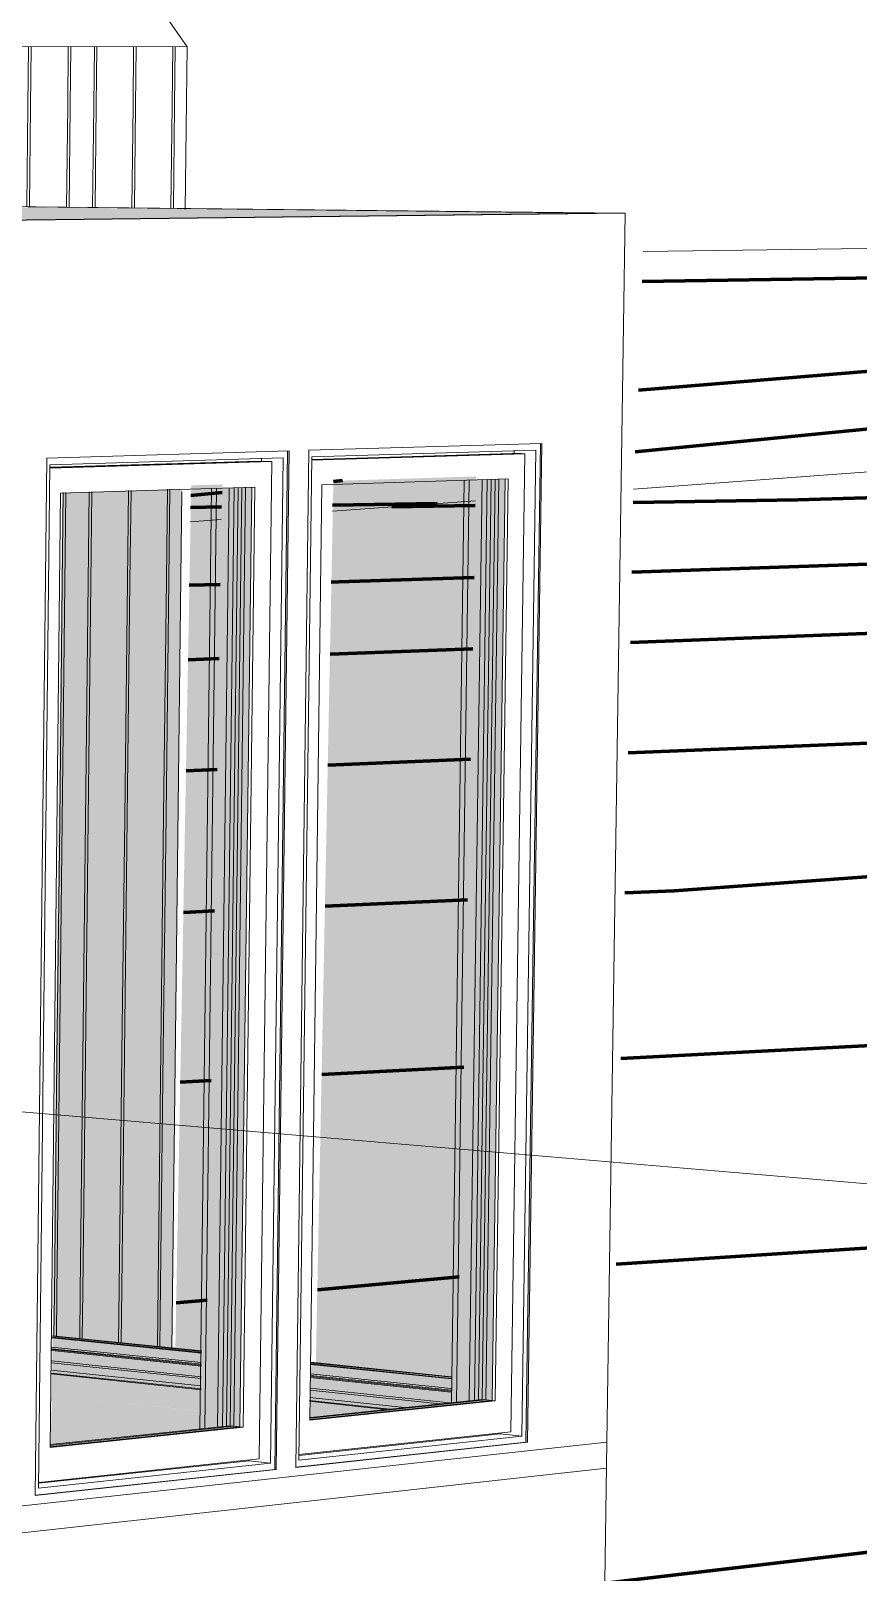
# Model space of a CAD drawing. Header units: inches. Extents: x 5690 to 5695, y -585 to 907.
# Drawn here: x 5693.245 to 5693.3246, y -584.3104 to -584.1623 of the extents above; entities that cross this region are included whole.
import ezdxf

# ---------------------------------------------------------------- set-up
doc = ezdxf.new("R2010")
doc.units = ezdxf.units.IN
doc.header["$MEASUREMENT"] = 0
for name, color, linetype, lineweight in [('A-FLOR', 192, 'Continuous', 13), ('A-GLAZ-2', 151, 'Continuous', 9), ('A-WALL', 113, 'Continuous', 13), ('A-WALL-PATT-1', 111, 'Continuous', 9), ('C-TOPO', 7, 'Continuous', 9), ('C-TOPO-MAJR', 7, 'Continuous', 70), ('G-ANNO-SYMB-1', 111, 'Continuous', 9), ('I-WALL', 2, 'Continuous', 13), ('I-WALL-1', 2, 'Continuous', 9)]:
    doc.layers.add(name, color=color, linetype=linetype, lineweight=lineweight)
doc.layers.add('A-GLAZ-1', color=151, linetype='Continuous', lineweight=13, transparency=0.75)

# ---------------------------------------------------------------- blocks, each defined once
blk = doc.blocks.new('FP_93-3D View 1 Copy 1 Copy 1')
at = {"layer": 'A-WALL-PATT-1'}
for p, q in [((-4883.34437, -584.16977), (-4883.34435, -584.16435)), ((-4883.3441, -584.16977), (-4883.34407, -584.16436)), ((-4883.33977, -584.16976), (-4883.33974, -584.1637)), ((-4883.3395, -584.16976), (-4883.33947, -584.1637)), ((-4883.33548, -584.16975), (-4883.33544, -584.16371)), ((-4883.3352, -584.16975), (-4883.33517, -584.16371)), ((-4883.33266, -584.16974), (-4883.33262, -584.16371)), ((-4883.33239, -584.16974), (-4883.33235, -584.16372)), ((-4883.32841, -584.16973), (-4883.32837, -584.16372)), ((-4883.32814, -584.16973), (-4883.3281, -584.16372)), ((-4883.32562, -584.16972), (-4883.32558, -584.16373)), ((-4883.32535, -584.16972), (-4883.32531, -584.16373)), ((-4883.32141, -584.16971), (-4883.32137, -584.16374)), ((-4883.32115, -584.16971), (-4883.32111, -584.16374)), ((-4883.31724, -584.1697), (-4883.31719, -584.16374)), ((-4883.31697, -584.1697), (-4883.31693, -584.16374)), ((-4883.31308, -584.16969), (-4883.31304, -584.16375)), ((-4883.31282, -584.16969), (-4883.31278, -584.16375)), ((-4883.31036, -584.16968), (-4883.31031, -584.16376)), ((-4883.3101, -584.16968), (-4883.31005, -584.16376)), ((-4883.30764, -584.16967), (-4883.3076, -584.16376)), ((-4883.30738, -584.16967), (-4883.30734, -584.16376)), ((-4883.30329, -584.16966), (-4883.30324, -584.16377)), ((-4883.30303, -584.16966), (-4883.30298, -584.16377)), ((-4883.29923, -584.16965), (-4883.29918, -584.16378)), ((-4883.29897, -584.16965), (-4883.29892, -584.16378)), ((-4883.29656, -584.16964), (-4883.29651, -584.16378)), ((-4883.2963, -584.16964), (-4883.29625, -584.16378)), ((-4883.29253, -584.16963), (-4883.29248, -584.16379)), ((-4883.29228, -584.16963), (-4883.29223, -584.16379)), ((-4883.28989, -584.16962), (-4883.28984, -584.16379)), ((-4883.28964, -584.16962), (-4883.28959, -584.16379)), ((-4883.28591, -584.16961), (-4883.28586, -584.1638)), ((-4883.28566, -584.16961), (-4883.2856, -584.1638)), ((-4883.28195, -584.1696), (-4883.2819, -584.16381)), ((-4883.2817, -584.1696), (-4883.28165, -584.16381)), ((-4883.27802, -584.16959), (-4883.27796, -584.16382)), ((-4883.27777, -584.16959), (-4883.27771, -584.16382)), ((-4883.27544, -584.16959), (-4883.27538, -584.16382)), ((-4883.27519, -584.16958), (-4883.27513, -584.16382)), ((-4883.27287, -584.16958), (-4883.27281, -584.16382)), ((-4883.27262, -584.16958), (-4883.27256, -584.16383)), ((-4883.26874, -584.16957), (-4883.26868, -584.16383)), ((-4883.26849, -584.16957), (-4883.26843, -584.16383)), ((-4883.26489, -584.16956), (-4883.26482, -584.16384)), ((-4883.26464, -584.16956), (-4883.26458, -584.16384)), ((-4883.26236, -584.16955), (-4883.2623, -584.16384)), ((-4883.26211, -584.16955), (-4883.26205, -584.16384)), ((-4883.25854, -584.16954), (-4883.25848, -584.16385)), ((-4883.2583, -584.16954), (-4883.25824, -584.16385)), ((-4883.25604, -584.16953), (-4883.25597, -584.16386)), ((-4883.2558, -584.16953), (-4883.25573, -584.16386)), ((-4883.34443, -584.18001), (-4883.34437, -584.16977)), ((-4883.34437, -584.16977), (-4883.34437, -584.16977)), ((-4883.34415, -584.18), (-4883.3441, -584.16977)), ((-4883.3441, -584.16977), (-4883.3441, -584.16977)), ((-4883.33983, -584.17996), (-4883.33977, -584.16976)), ((-4883.33977, -584.16976), (-4883.33977, -584.16976)), ((-4883.33955, -584.17996), (-4883.3395, -584.16976)), ((-4883.3395, -584.16976), (-4883.3395, -584.16976)), ((-4883.33554, -584.17992), (-4883.33548, -584.16975)), ((-4883.33548, -584.16975), (-4883.33548, -584.16975)), ((-4883.33526, -584.17991), (-4883.3352, -584.16975)), ((-4883.3352, -584.16975), (-4883.3352, -584.16975)), ((-4883.33272, -584.17989), (-4883.33266, -584.16974)), ((-4883.33266, -584.16974), (-4883.33266, -584.16974)), ((-4883.33245, -584.17988), (-4883.33239, -584.16974)), ((-4883.33239, -584.16974), (-4883.33239, -584.16974)), ((-4883.32847, -584.17984), (-4883.32841, -584.16973)), ((-4883.32841, -584.16973), (-4883.32841, -584.16973)), ((-4883.3282, -584.17984), (-4883.32814, -584.16973)), ((-4883.32814, -584.16973), (-4883.32814, -584.16973)), ((-4883.32569, -584.17981), (-4883.32562, -584.16972)), ((-4883.32562, -584.16972), (-4883.32562, -584.16972)), ((-4883.32542, -584.17981), (-4883.32535, -584.16972)), ((-4883.32535, -584.16972), (-4883.32535, -584.16972)), ((-4883.32148, -584.17977), (-4883.32141, -584.16971)), ((-4883.32141, -584.16971), (-4883.32141, -584.16971)), ((-4883.32122, -584.17977), (-4883.32115, -584.16971)), ((-4883.32115, -584.16971), (-4883.32115, -584.16971)), ((-4883.31731, -584.17973), (-4883.31724, -584.1697)), ((-4883.31724, -584.1697), (-4883.31724, -584.1697)), ((-4883.31704, -584.17973), (-4883.31697, -584.1697)), ((-4883.31697, -584.1697), (-4883.31697, -584.1697)), ((-4883.31316, -584.17969), (-4883.31308, -584.16969)), ((-4883.31308, -584.16969), (-4883.31308, -584.16969)), ((-4883.31289, -584.17968), (-4883.31282, -584.16969)), ((-4883.31282, -584.16969), (-4883.31282, -584.16969)), ((-4883.31043, -584.17966), (-4883.31036, -584.16968)), ((-4883.31036, -584.16968), (-4883.31036, -584.16968)), ((-4883.31017, -584.17966), (-4883.3101, -584.16968)), ((-4883.3101, -584.16968), (-4883.3101, -584.16968)), ((-4883.30772, -584.17963), (-4883.30764, -584.16967)), ((-4883.30764, -584.16967), (-4883.30764, -584.16967)), ((-4883.30746, -584.17963), (-4883.30738, -584.16967)), ((-4883.30738, -584.16967), (-4883.30738, -584.16967)), ((-4883.30337, -584.17959), (-4883.30329, -584.16966)), ((-4883.30329, -584.16966), (-4883.30329, -584.16966)), ((-4883.30311, -584.17958), (-4883.30303, -584.16966)), ((-4883.30303, -584.16966), (-4883.30303, -584.16966)), ((-4883.29931, -584.17954), (-4883.29923, -584.16965)), ((-4883.29923, -584.16965), (-4883.29923, -584.16965)), ((-4883.29905, -584.17954), (-4883.29897, -584.16965)), ((-4883.29897, -584.16965), (-4883.29897, -584.16965)), ((-4883.29664, -584.17952), (-4883.29656, -584.16964)), ((-4883.29656, -584.16964), (-4883.29656, -584.16964)), ((-4883.29638, -584.17951), (-4883.2963, -584.16964)), ((-4883.2963, -584.16964), (-4883.2963, -584.16964)), ((-4883.29262, -584.17948), (-4883.29253, -584.16963)), ((-4883.29253, -584.16963), (-4883.29253, -584.16963)), ((-4883.29236, -584.17947), (-4883.29228, -584.16963)), ((-4883.29228, -584.16963), (-4883.29228, -584.16963)), ((-4883.28998, -584.17945), (-4883.28989, -584.16962)), ((-4883.28989, -584.16962), (-4883.28989, -584.16962)), ((-4883.28973, -584.17945), (-4883.28964, -584.16962)), ((-4883.28964, -584.16962), (-4883.28964, -584.16962)), ((-4883.286, -584.17941), (-4883.28591, -584.16961)), ((-4883.28591, -584.16961), (-4883.28591, -584.16961)), ((-4883.28575, -584.1794), (-4883.28566, -584.16961)), ((-4883.28566, -584.16961), (-4883.28566, -584.16961)), ((-4883.28205, -584.17937), (-4883.28195, -584.1696)), ((-4883.28195, -584.1696), (-4883.28195, -584.1696)), ((-4883.28179, -584.17936), (-4883.2817, -584.1696)), ((-4883.2817, -584.1696), (-4883.2817, -584.1696)), ((-4883.27811, -584.17933), (-4883.27802, -584.16959)), ((-4883.27802, -584.16959), (-4883.27802, -584.16959)), ((-4883.27786, -584.17932), (-4883.27777, -584.16959)), ((-4883.27777, -584.16959), (-4883.27777, -584.16959)), ((-4883.27553, -584.1793), (-4883.27544, -584.16959)), ((-4883.27544, -584.16959), (-4883.27544, -584.16959)), ((-4883.27528, -584.1793), (-4883.27519, -584.16958)), ((-4883.27519, -584.16958), (-4883.27519, -584.16958)), ((-4883.27296, -584.17927), (-4883.27287, -584.16958)), ((-4883.27287, -584.16958), (-4883.27287, -584.16958)), ((-4883.27272, -584.17927), (-4883.27262, -584.16958)), ((-4883.27262, -584.16958), (-4883.27262, -584.16958)), ((-4883.26884, -584.17923), (-4883.26874, -584.16957)), ((-4883.26874, -584.16957), (-4883.26874, -584.16957)), ((-4883.26859, -584.17923), (-4883.26849, -584.16957)), ((-4883.26849, -584.16957), (-4883.26849, -584.16957)), ((-4883.26499, -584.17921), (-4883.26489, -584.16956)), ((-4883.26489, -584.16956), (-4883.26489, -584.16956)), ((-4883.26475, -584.17921), (-4883.26464, -584.16956)), ((-4883.26464, -584.16956), (-4883.26464, -584.16956)), ((-4883.26246, -584.17917), (-4883.26236, -584.16955)), ((-4883.26236, -584.16955), (-4883.26236, -584.16955)), ((-4883.26222, -584.17916), (-4883.26211, -584.16955)), ((-4883.26211, -584.16955), (-4883.26211, -584.16955)), ((-4883.25865, -584.17924), (-4883.25854, -584.16954)), ((-4883.25854, -584.16954), (-4883.25854, -584.16954)), ((-4883.25841, -584.17925), (-4883.2583, -584.16954)), ((-4883.2583, -584.16954), (-4883.2583, -584.16954)), ((-4883.25615, -584.17927), (-4883.25604, -584.16953)), ((-4883.25604, -584.16953), (-4883.25604, -584.16953)), ((-4883.25591, -584.17927), (-4883.2558, -584.16953)), ((-4883.2558, -584.16953), (-4883.2558, -584.16953)), ((-4883.25906, -584.21544), (-4883.25896, -584.20669)), ((-4883.25881, -584.21543), (-4883.25872, -584.20669)), ((-4883.25656, -584.21534), (-4883.25646, -584.20661)), ((-4883.25632, -584.21533), (-4883.25622, -584.20661)), ((-4883.25931, -584.23827), (-4883.25906, -584.21544)), ((-4883.25907, -584.23826), (-4883.25881, -584.21543)), ((-4883.25906, -584.21544), (-4883.25906, -584.21544)), ((-4883.25881, -584.21543), (-4883.25881, -584.21543)), ((-4883.25682, -584.23813), (-4883.25656, -584.21534)), ((-4883.25658, -584.23812), (-4883.25632, -584.21533)), ((-4883.25656, -584.21534), (-4883.25656, -584.21534)), ((-4883.25632, -584.21533), (-4883.25632, -584.21533)), ((-4883.25957, -584.26104), (-4883.25931, -584.23827)), ((-4883.25932, -584.26102), (-4883.25907, -584.23826)), ((-4883.25931, -584.23827), (-4883.25931, -584.23827)), ((-4883.25907, -584.23826), (-4883.25907, -584.23826)), ((-4883.25708, -584.26085), (-4883.25682, -584.23813)), ((-4883.25684, -584.26083), (-4883.25658, -584.23812)), ((-4883.25682, -584.23813), (-4883.25682, -584.23813)), ((-4883.25658, -584.23812), (-4883.25658, -584.23812)), ((-4883.25982, -584.28373), (-4883.25957, -584.26104)), ((-4883.25958, -584.2837), (-4883.25932, -584.26102)), ((-4883.25957, -584.26104), (-4883.25957, -584.26104)), ((-4883.25932, -584.26102), (-4883.25932, -584.26102)), ((-4883.25733, -584.2835), (-4883.25708, -584.26085)), ((-4883.25709, -584.28347), (-4883.25684, -584.26083)), ((-4883.25708, -584.26085), (-4883.25708, -584.26085)), ((-4883.25684, -584.26083), (-4883.25684, -584.26083)), ((-4883.25986, -584.28772), (-4883.25982, -584.28373)), ((-4883.25982, -584.28373), (-4883.25982, -584.28373)), ((-4883.25962, -584.28775), (-4883.25958, -584.2837)), ((-4883.25958, -584.2837), (-4883.25958, -584.2837)), ((-4883.25738, -584.28798), (-4883.25733, -584.2835)), ((-4883.25733, -584.2835), (-4883.25733, -584.2835)), ((-4883.25714, -584.288), (-4883.25709, -584.28347)), ((-4883.25709, -584.28347), (-4883.25709, -584.28347))]:
    blk.add_line(p, q, dxfattribs=at)
blk = doc.blocks.new('FP_94-3D View 1 Copy 1 Copy 1')
at = {"layer": 'A-WALL-PATT-1'}
for p, q in [((-4883.25226, -584.16952), (-4883.2522, -584.16386)), ((-4883.25202, -584.16952), (-4883.25195, -584.16386)), ((-4883.24851, -584.16951), (-4883.24844, -584.16387)), ((-4883.24827, -584.16951), (-4883.2482, -584.16387)), ((-4883.25237, -584.1793), (-4883.25226, -584.16952)), ((-4883.25226, -584.16952), (-4883.25226, -584.16952)), ((-4883.25213, -584.17931), (-4883.25202, -584.16952)), ((-4883.25202, -584.16952), (-4883.25202, -584.16952)), ((-4883.24862, -584.17934), (-4883.24851, -584.16951)), ((-4883.24851, -584.16951), (-4883.24851, -584.16951)), ((-4883.24838, -584.17934), (-4883.24827, -584.16951)), ((-4883.24827, -584.16951), (-4883.24827, -584.16951)), ((-4883.25279, -584.21519), (-4883.25269, -584.20649)), ((-4883.25255, -584.21518), (-4883.25245, -584.20648)), ((-4883.24905, -584.21504), (-4883.24894, -584.20637)), ((-4883.24881, -584.21504), (-4883.24871, -584.20636)), ((-4883.25306, -584.23792), (-4883.25279, -584.21519)), ((-4883.25282, -584.2379), (-4883.25255, -584.21518)), ((-4883.25279, -584.21519), (-4883.25279, -584.21519)), ((-4883.25255, -584.21518), (-4883.25255, -584.21518)), ((-4883.24932, -584.2377), (-4883.24905, -584.21504)), ((-4883.24908, -584.23769), (-4883.24881, -584.21504)), ((-4883.24905, -584.21504), (-4883.24905, -584.21504)), ((-4883.24881, -584.21504), (-4883.24881, -584.21504)), ((-4883.25332, -584.26057), (-4883.25306, -584.23792)), ((-4883.25308, -584.26055), (-4883.25282, -584.2379)), ((-4883.25306, -584.23792), (-4883.25306, -584.23792)), ((-4883.25282, -584.2379), (-4883.25282, -584.2379)), ((-4883.24959, -584.26029), (-4883.24932, -584.2377)), ((-4883.24935, -584.26027), (-4883.24908, -584.23769)), ((-4883.24932, -584.2377), (-4883.24932, -584.2377)), ((-4883.24908, -584.23769), (-4883.24908, -584.23769)), ((-4883.25358, -584.28315), (-4883.25332, -584.26057)), ((-4883.25334, -584.28312), (-4883.25308, -584.26055)), ((-4883.25332, -584.26057), (-4883.25332, -584.26057)), ((-4883.25308, -584.26055), (-4883.25308, -584.26055)), ((-4883.24985, -584.2828), (-4883.24959, -584.26029)), ((-4883.24962, -584.28278), (-4883.24935, -584.26027)), ((-4883.24959, -584.26029), (-4883.24959, -584.26029)), ((-4883.24935, -584.26027), (-4883.24935, -584.26027)), ((-4883.24992, -584.28875), (-4883.24985, -584.2828)), ((-4883.24985, -584.2828), (-4883.24985, -584.2828)), ((-4883.24969, -584.28877), (-4883.24962, -584.28278)), ((-4883.24962, -584.28278), (-4883.24962, -584.28278)), ((-4883.25364, -584.28836), (-4883.25358, -584.28315)), ((-4883.25358, -584.28315), (-4883.25358, -584.28315)), ((-4883.2534, -584.28839), (-4883.25334, -584.28312)), ((-4883.25334, -584.28312), (-4883.25334, -584.28312))]:
    blk.add_line(p, q, dxfattribs=at)

msp = doc.modelspace()

# ---------------------------------------------------------------- hatches: boundary and pattern name
at = {"layer": 'A-FLOR'}
msp.add_hatch(color=256, dxfattribs=at).paths.add_polyline_path([(5693.16255, -584.18139), (5693.298, -584.17983), (5693.23937, -584.17922), (5693.16263, -584.18001), (5693.16259, -584.18065)], flags=0)
at = {"layer": 'A-GLAZ-1'}
for points in [[(5693.26187, -584.28924), (5693.26344, -584.20591), (5693.26045, -584.206), (5693.25892, -584.28893), (5693.26182, -584.28923)], [(5693.27184, -584.29577), (5693.28938, -584.29394), (5693.2894, -584.29222), (5693.29062, -584.20538), (5693.28669, -584.2055), (5693.28549, -584.29182), (5693.27199, -584.29042), (5693.27184, -584.29557)], [(5693.28601, -584.29173), (5693.28785, -584.20514), (5693.27412, -584.20557), (5693.27243, -584.29033), (5693.28595, -584.29172)], [(5693.24687, -584.29839), (5693.26513, -584.29647), (5693.26517, -584.29366), (5693.26624, -584.20617), (5693.26239, -584.20628), (5693.26142, -584.28933), (5693.24712, -584.28786), (5693.24705, -584.29344), (5693.26131, -584.29497), (5693.26125, -584.29668), (5693.24688, -584.29818), (5693.24687, -584.29836)], [(5693.25857, -584.28889), (5693.25956, -584.20633), (5693.24805, -584.2067), (5693.24714, -584.28771), (5693.25654, -584.28868)], [(5693.26146, -584.28934), (5693.26142, -584.28918), (5693.24713, -584.28776), (5693.24712, -584.28786), (5693.26142, -584.28933)], [(5693.28551, -584.29182), (5693.28552, -584.29167), (5693.27199, -584.29032), (5693.27199, -584.29042), (5693.28546, -584.29181)], [(5693.24694, -584.29819), (5693.26134, -584.29669), (5693.26134, -584.29498), (5693.24705, -584.29344), (5693.24694, -584.2981)]]:
    msp.add_hatch(color=256, dxfattribs=at).paths.add_polyline_path(points, flags=0)
at = {"layer": 'A-WALL'}
for points in [[(5693.29439, -584.17979), (5693.29395, -584.17976), (5693.29413, -584.17979)], [(5693.29929, -584.17985), (5693.29929, -584.17982), (5693.298, -584.17983)], [(5693.26863, -584.30057), (5693.26986, -584.20269), (5693.26972, -584.20269), (5693.26848, -584.30056)], [(5693.29278, -584.29796), (5693.29416, -584.20197), (5693.29402, -584.20198), (5693.29263, -584.29794)]]:
    msp.add_hatch(color=256, dxfattribs=at).paths.add_polyline_path(points, flags=0)

# ---------------------------------------------------------------- linework, layer by layer
at = {"layer": 'A-FLOR'}
for p in [(5693.23841, -584.30469), (5693.30017, -584.31359)]:
    msp.add_line(p, (5693.30041, -584.29794), dxfattribs=at)
at = {"layer": 'A-GLAZ-2'}
for p, q in [((5693.26972, -584.20269), (5693.26848, -584.30056)), ((5693.27203, -584.20326), (5693.29359, -584.20262)), ((5693.29251, -584.20296), (5693.27204, -584.20358)), ((5693.27205, -584.20356), (5693.29221, -584.20295)), ((5693.29221, -584.20295), (5693.27205, -584.20356)), ((5693.27207, -584.2035), (5693.29126, -584.20292)), ((5693.29251, -584.20296), (5693.29117, -584.29694)), ((5693.29126, -584.20292), (5693.29221, -584.20295)), ((5693.2915, -584.20292), (5693.2915, -584.20268)), ((5693.29221, -584.20295), (5693.29251, -584.20296)), ((5693.29223, -584.29736), (5693.29359, -584.20262)), ((5693.29402, -584.20198), (5693.29263, -584.29794)), ((5693.24685, -584.20402), (5693.24576, -584.30237)), ((5693.24685, -584.20402), (5693.26929, -584.20334)), ((5693.24686, -584.20432), (5693.26789, -584.20369)), ((5693.26789, -584.20369), (5693.24686, -584.20432)), ((5693.26819, -584.2037), (5693.24686, -584.20434)), ((5693.24688, -584.20426), (5693.26695, -584.20366)), ((5693.26695, -584.20366), (5693.26789, -584.20369)), ((5693.26819, -584.2037), (5693.26699, -584.29954)), ((5693.26719, -584.20365), (5693.2672, -584.2034)), ((5693.26789, -584.20369), (5693.26819, -584.2037)), ((5693.26806, -584.29997), (5693.26929, -584.20334)), ((5693.27203, -584.20326), (5693.27079, -584.29967)), ((5693.273, -584.20595), (5693.27184, -584.29584)), ((5693.273, -584.20595), (5693.29093, -584.20537)), ((5693.28669, -584.20552), (5693.28546, -584.29416)), ((5693.28718, -584.20551), (5693.28594, -584.29411)), ((5693.28594, -584.29411), (5693.28718, -584.20551)), ((5693.28717, -584.29398), (5693.28841, -584.20546)), ((5693.28767, -584.29393), (5693.28891, -584.20544)), ((5693.28806, -584.29388), (5693.2893, -584.20543)), ((5693.28968, -584.20541), (5693.28843, -584.29384)), ((5693.28878, -584.29387), (5693.29003, -584.2054)), ((5693.28938, -584.29394), (5693.29063, -584.20538)), ((5693.28938, -584.29394), (5693.29063, -584.20538)), ((5693.29063, -584.20538), (5693.28938, -584.29394)), ((5693.28967, -584.29397), (5693.29093, -584.20537)), ((5693.24789, -584.20676), (5693.24687, -584.29845)), ((5693.24789, -584.20676), (5693.26656, -584.20616)), ((5693.26239, -584.2063), (5693.26129, -584.29669)), ((5693.26288, -584.20629), (5693.26177, -584.29664)), ((5693.26177, -584.29664), (5693.26288, -584.20629)), ((5693.26298, -584.29651), (5693.26409, -584.20625)), ((5693.26346, -584.29646), (5693.26457, -584.20623)), ((5693.26384, -584.29641), (5693.26495, -584.20621)), ((5693.26531, -584.2062), (5693.26419, -584.29637)), ((5693.26454, -584.29641), (5693.26566, -584.20618)), ((5693.26513, -584.29647), (5693.26626, -584.20617)), ((5693.26513, -584.29647), (5693.26626, -584.20617)), ((5693.26626, -584.20617), (5693.26513, -584.29647)), ((5693.26543, -584.29651), (5693.26656, -584.20616)), ((5693.26142, -584.29045), (5693.24705, -584.28896)), ((5693.24706, -584.2888), (5693.26141, -584.29029)), ((5693.24708, -584.28791), (5693.26143, -584.28939)), ((5693.26143, -584.28933), (5693.24709, -584.28785)), ((5693.26143, -584.28918), (5693.2471, -584.28771)), ((5693.26143, -584.28923), (5693.2471, -584.28775)), ((5693.26143, -584.28923), (5693.2471, -584.28775)), ((5693.2471, -584.28775), (5693.26143, -584.28923)), ((5693.2614, -584.29184), (5693.24701, -584.29033)), ((5693.2614, -584.29165), (5693.24703, -584.29014)), ((5693.26141, -584.29055), (5693.24704, -584.28905)), ((5693.26142, -584.29063), (5693.24704, -584.28913)), ((5693.28546, -584.29181), (5693.27195, -584.29042)), ((5693.28546, -584.29166), (5693.27196, -584.29027)), ((5693.28546, -584.29171), (5693.27196, -584.29032)), ((5693.28546, -584.29171), (5693.27196, -584.29032)), ((5693.27196, -584.29032), (5693.28546, -584.29171)), ((5693.24697, -584.2913), (5693.2614, -584.29283)), ((5693.2614, -584.29283), (5693.24697, -584.2913)), ((5693.24697, -584.29138), (5693.26141, -584.29292)), ((5693.26138, -584.29253), (5693.24699, -584.29101)), ((5693.28544, -584.29313), (5693.27189, -584.29172)), ((5693.28544, -584.29305), (5693.2719, -584.29164)), ((5693.28544, -584.29296), (5693.27191, -584.29155)), ((5693.27192, -584.29139), (5693.28544, -584.29279)), ((5693.27194, -584.29048), (5693.28546, -584.29187)), ((5693.28435, -584.29426), (5693.27186, -584.29294)), ((5693.28528, -584.29416), (5693.27188, -584.29275)), ((5693.27183, -584.29394), (5693.27953, -584.29476)), ((5693.27953, -584.29476), (5693.27183, -584.29394)), ((5693.27183, -584.29402), (5693.27912, -584.2948)), ((5693.27184, -584.29584), (5693.28967, -584.29397)), ((5693.28097, -584.29461), (5693.27185, -584.29364)), ((5693.27188, -584.29577), (5693.28938, -584.29394)), ((5693.27188, -584.29577), (5693.28938, -584.29394)), ((5693.28938, -584.29394), (5693.27188, -584.29577)), ((5693.27189, -584.29564), (5693.28878, -584.29387)), ((5693.28843, -584.29384), (5693.2719, -584.29557)), ((5693.28843, -584.29384), (5693.28938, -584.29394)), ((5693.28878, -584.29387), (5693.28938, -584.29394)), ((5693.28967, -584.29397), (5693.28938, -584.29394)), ((5693.26419, -584.29637), (5693.24689, -584.29818)), ((5693.26419, -584.29637), (5693.26513, -584.29647)), ((5693.24687, -584.29845), (5693.26543, -584.29651)), ((5693.24688, -584.29826), (5693.26454, -584.29641)), ((5693.24688, -584.29839), (5693.26513, -584.29647)), ((5693.24688, -584.29839), (5693.26513, -584.29647)), ((5693.26513, -584.29647), (5693.24688, -584.29839)), ((5693.26454, -584.29641), (5693.26513, -584.29647)), ((5693.26543, -584.29651), (5693.26513, -584.29647)), ((5693.27079, -584.29967), (5693.29223, -584.29736)), ((5693.29117, -584.29694), (5693.27081, -584.29912)), ((5693.27084, -584.29921), (5693.29016, -584.29714)), ((5693.29016, -584.29714), (5693.29016, -584.29705)), ((5693.29223, -584.29736), (5693.29016, -584.29714)), ((5693.29263, -584.29794), (5693.27051, -584.30034)), ((5693.26848, -584.30056), (5693.24546, -584.30305)), ((5693.24576, -584.30237), (5693.26806, -584.29997)), ((5693.26699, -584.29954), (5693.24578, -584.30181)), ((5693.2458, -584.3019), (5693.26599, -584.29973)), ((5693.26599, -584.29973), (5693.26599, -584.29964)), ((5693.26806, -584.29997), (5693.26599, -584.29973))]:
    msp.add_line(p, q, dxfattribs=at)
at = {"layer": 'A-WALL'}
for p, q in [((5693.24122, -584.1792), (5693.29929, -584.17985)), ((5693.24253, -584.17919), (5693.30217, -584.17985)), ((5693.30217, -584.17985), (5693.16341, -584.18142)), ((5693.29929, -584.17985), (5693.16358, -584.18138)), ((5693.30041, -584.29794), (5693.30217, -584.17985)), ((5693.24656, -584.20338), (5693.26987, -584.20269)), ((5693.26987, -584.20269), (5693.26863, -584.30057)), ((5693.27051, -584.30037), (5693.27176, -584.20263)), ((5693.27176, -584.20263), (5693.29416, -584.20197)), ((5693.29416, -584.20197), (5693.29278, -584.29796)), ((5693.24545, -584.30308), (5693.24656, -584.20338)), ((5693.29278, -584.29796), (5693.27051, -584.30037)), ((5693.29263, -584.29794), (5693.29278, -584.29796)), ((5693.24037, -584.30709), (5693.30037, -584.30043)), ((5693.26863, -584.30057), (5693.24545, -584.30308)), ((5693.26848, -584.30056), (5693.26863, -584.30057))]:
    msp.add_line(p, q, dxfattribs=at)
at = {"layer": 'C-TOPO'}
for p, q in [((5693.51314, -584.18071), (5693.3039, -584.18353)), ((5693.30298, -584.20636), (5693.3396, -584.20366)), ((5693.27403, -584.20849), (5693.28777, -584.20748)), ((5693.26035, -584.2095), (5693.26334, -584.20928))]:
    msp.add_line(p, q, dxfattribs=at)
at = {"layer": 'C-TOPO-MAJR'}
for p, q in [((5693.30314, -584.20278), (5693.46975, -584.18645)), ((5693.27412, -584.20563), (5693.275, -584.20554)), ((5693.26041, -584.20697), (5693.26341, -584.20668)), ((5693.31876, -584.20739), (5693.30295, -584.20766)), ((5693.26337, -584.20807), (5693.26038, -584.20812)), ((5693.2841, -584.20775), (5693.27404, -584.20791)), ((5693.28776, -584.20793), (5693.27975, -584.20807)), ((5693.28764, -584.21484), (5693.27465, -584.21528)), ((5693.26324, -584.21552), (5693.26025, -584.21558)), ((5693.27465, -584.21528), (5693.27391, -584.2153)), ((5693.28752, -584.2217), (5693.2738, -584.22223)), ((5693.26313, -584.22264), (5693.26015, -584.22275)), ((5693.27359, -584.23287), (5693.2873, -584.23232)), ((5693.25995, -584.23342), (5693.26294, -584.2333)), ((5693.287, -584.24583), (5693.27332, -584.24643)), ((5693.30687, -584.24495), (5693.30214, -584.24516)), ((5693.26268, -584.2469), (5693.2597, -584.24703)), ((5693.36963, -584.25749), (5693.30177, -584.26109)), ((5693.28666, -584.2619), (5693.27299, -584.26262)), ((5693.26237, -584.26319), (5693.2594, -584.26334)), ((5693.44151, -584.27186), (5693.30132, -584.28085)), ((5693.28622, -584.28204), (5693.27258, -584.28331)), ((5693.26197, -584.28429), (5693.259, -584.28457))]:
    msp.add_line(p, q, dxfattribs=at)
for points in [[(5693.30345, -584.19686, 0), (5693.46029, -584.18396, 0), (5693.30382, -584.18642, 0)], [(5693.47674, -584.20361, 0), (5693.35686, -584.20627, 0), (5693.31876, -584.20739, 0)], [(5693.56411, -584.20857, 0), (5693.47785, -584.20915, 0), (5693.39065, -584.21137, 0), (5693.30282, -584.21433, 0)], [(5693.61778, -584.2151, 0), (5693.42796, -584.21657, 0), (5693.42408, -584.21669, 0), (5693.37377, -584.21838, 0), (5693.3027, -584.22111, 0)], [(5693.30246, -584.2317, 0), (5693.45767, -584.22544, 0), (5693.51066, -584.22358, 0), (5693.64911, -584.22234, 0)], [(5693.64899, -584.23054, 0), (5693.59888, -584.23105, 0), (5693.4958, -584.23538, 0), (5693.32579, -584.2436, 0), (5693.30687, -584.24495, 0)], [(5693.52467, -584.28848, 0), (5693.43862, -584.29521, 0), (5693.30213, -584.31126, 0), (5693.30058, -584.31147, 0)]]:
    msp.add_polyline3d(points, dxfattribs=at)
at = {"layer": 'G-ANNO-SYMB-1'}
msp.add_line((5693.57664, -584.29448), (5693.13591, -584.25699), dxfattribs=at)
at = {"layer": 'I-WALL'}
for p, q in [((5693.25791, -584.16077), (5693.26007, -584.16387)), ((5693.26007, -584.16387), (5693.16756, -584.1637)), ((5693.26007, -584.16387), (5693.25988, -584.17949)), ((5693.25955, -584.20663), (5693.25857, -584.28904))]:
    msp.add_line(p, q, dxfattribs=at)

# ---------------------------------------------------------------- block references
at = {"layer": 'I-WALL-1'}
for name in ['FP_93-3D View 1 Copy 1 Copy 1', 'FP_94-3D View 1 Copy 1 Copy 1']:
    msp.add_blockref(name, (10576.50711, 0), dxfattribs=at)

doc.saveas('drawing.dxf')
